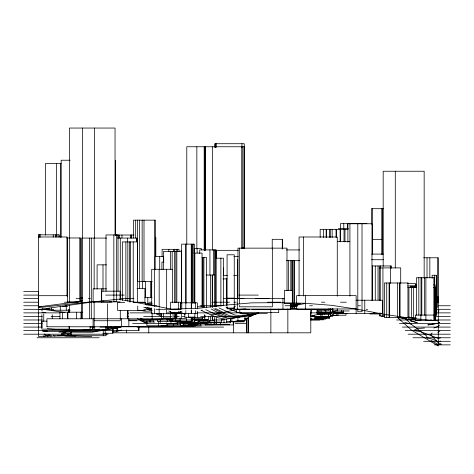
<?xml version="1.0" encoding="UTF-8"?>
<svg xmlns="http://www.w3.org/2000/svg" width="474" height="474" viewBox="0 0 474 474"><rect width="100%" height="100%" fill="white"/><g stroke="black" fill="none" stroke-linecap="round" stroke-linejoin="round"><path stroke-width="0.71" d="M332.552 308.687L332.28 311.827L331.231 314.001L330.337 314.487M311.56 309.475L310.725 315.216M414.483 330.354L414.744 329.714L418.341 328.529L424.526 328.038M248.133 318.167L246.628 318.629M432.187 332.955L430.511 334.52L438.284 342.85L441.122 343.952M438.284 311.596L438.894 310.974M439.588 325.093L438.284 326.296L433.846 328.061M228.456 308.361L230.909 309.593L232.627 308.278M233.777 307.395L235.501 306.08M42.636 331.332L91.672 331.599L106.804 329.489L111.153 326.331M439.925 331.042L437.887 332.345M439.439 322.367L438.284 323.173L427.951 324.963M439.445 322.48L438.284 323.28L427.909 324.939M41.73 310.452L43.484 309.326L65.009 312.556M58.871 332.096L91.672 332.25L114.809 328.47L119.679 326.936M38.424 307.312L39.46 306.743L81.196 301.298M248.85 317.094L253.306 314.825L258.869 312.964M118.334 330.805L119.602 330.319M122.47 326.278L118.334 327.812L114.809 328.47M121.676 330.052L116.865 331.367M290.094 305.647L298.922 303.55M290.396 305.943L300.623 303.567M65.922 332.227L61.276 333.364L70.436 333.5M253.282 315.287L247.529 316.768M336.398 310.748L330.218 312.265M440.779 341.108L438.284 341.742L432.063 339.094L426.446 337.636M290.432 305.534L294.674 305.505L304.687 303.603M290.455 304.409L294.407 303.508M246.96 316.899C245.923 315.329 243.109 317.355 241.61 316.875C234.796 317.9 228.118 318.878 221.352 319.754M251.647 314.144L243.814 315.915L234.802 315.062L219.047 307.999M311.898 318.765L310.511 319.079L325.911 319.067L325.911 317.604M257.477 313.018L251.392 314.351L241.894 313.747L238.428 312.514M440.441 337.926L438.284 338.4L420.385 331.557L415.473 330.953M201.071 310.286L210.977 314.937L236.455 309.688L245.858 308.835M252.808 313.889L257.578 313.403M201.154 310.369L202.256 310.138M48.609 335.859L47.282 336.125L44.26 334.004M310.529 315.915L320.999 313.972M115.632 327.984L106.804 329.489M210.231 322.533L181.69 325.78M38.477 306.915L39.46 306.737M180.79 312.905L176.097 313.741L172.293 312.597M174.515 318.25L171.381 318.753L170.107 318.155M51.69 335.829L50.363 336.03L48.911 335.071L45.996 335.242M194.927 323.061L198.322 323.452L202.197 322.995M203.589 322.782L208.347 322.065M118.334 326.633L107.32 328.204M38.347 309.605L91.672 302.122L118.334 299.159L171.659 309.113L198.322 308.331L224.984 305.185L251.647 302.85L278.309 302.661L304.972 303.259L331.634 305.327L358.297 309.409L384.959 314.44L411.622 318.362L438.284 320.934M38.382 307.644L91.672 301.725L103.847 301.043M99.493 329.163C82.186 331.089 64.571 330.159 47.228 328.701M185.956 325.863L181.625 326.272M211.523 322.539C198.292 324.986 184.896 323.778 171.772 321.218L165.136 318.261M200.111 323.315L207.191 322.563M245.568 318.564L247.061 318.404M202.25 323.422L193.102 323.689L174.918 321.111M257.098 313.871L249.253 314.653L239.524 316.798L229.801 315.826L220.078 311.993L213.703 308.681M174.527 326.367L170.569 326.533L161.071 325.431M48.911 335.071L50.155 334.982M255.634 314.309C245.289 314.612 235.057 319.683 224.943 315.411L217.53 312.325L211.179 309.001M55.499 335.835L54.131 335.918L53.141 335.171M56.868 335.752L58.231 335.675M290.615 306.743L297.228 306.405M290.461 306.305L296.813 306.044M172.963 320.554L168.608 318.836L144.997 319.618L140.174 318.724M205.675 322.462L203.15 322.095M179.486 326.349L170.569 326.533M244.466 318.332L247.754 318.226M441.187 344.491L438.284 344.562L430.848 340.32M294.674 305.505L297.619 305.446M244.27 146.756L186.786 146.756L186.786 244.276M70.17 160.224L61.164 160.224L61.164 237.184M61.134 163.358L45.575 163.358L45.575 235.128M383.543 208.69L371.355 208.69L371.355 224.22M366.894 223.669L340.48 223.669L340.48 228.823M338.335 228.669L348.449 228.669M348.106 229.333L320.169 229.333L320.169 237.433M39.443 234.826L59.44 234.826L59.44 237.03M115.324 235.027L134.089 235.027M66.638 237.978L80.527 237.978L80.527 301.968M106.703 238.084L81.901 238.084L81.901 318.528M117.439 238.084L136.915 238.084L136.915 241.776M372.617 239.34L382.702 239.34M337.269 241.645L349.913 241.645M242.51 247.701L244.27 247.701M194.21 248.589L201.385 248.589L201.385 250.059M286.32 249.928L299.692 249.928M238.386 250.331L216.233 250.331L216.233 258.478M180.961 250.722L181.406 250.722M193.907 253.092L202.054 253.092L202.054 306.785M371.675 254.076L383.342 254.076M233.972 256.535L238.345 256.535M201.942 257.412L206.528 257.412L206.528 307.65M423.703 257.785L438.053 257.785L438.053 302.222M215.759 258.188L223.479 258.188L223.479 305.262M371.551 259.728L383.43 259.728M286.32 260.67L299.568 260.67M163.933 262.075L161.924 262.075L161.924 269.463M106.49 264.848L97.099 264.848L97.099 289.004M372.037 265.967L391.542 265.967L391.542 268.183M206.226 275.074L214.609 275.074L214.609 306.506M223.124 275.584L227.419 275.584M233.658 275.584L237.889 275.584M222.987 278.896L227.052 278.896M137.288 281.657L152.243 281.657M407.575 283.452L415.467 283.452L415.467 286.361M415.141 284.892L416.492 284.892M433.686 284.892L435.12 284.892L435.12 319.535L434.978 287.54M407.646 285.958L416.741 285.958M434.22 287.244L435.653 287.244L435.653 318.51M407.8 287.386L416.652 287.386M433.669 287.54L435.12 287.54M434.409 287.605L434.936 287.605M433.811 287.7L434.842 287.7L434.842 319.695L434.747 287.7M137.063 288.423L144.908 288.423L144.908 302.963M106.49 288.844L93.117 288.844L93.117 302.175L112.065 302.175M23.7 291.54L38.513 291.54M23.7 295.095L38.513 295.095M105.589 295.095L124.289 295.095M238.902 295.095L258.33 295.095M38.554 295.687L67.592 295.687L67.592 302.797M436.56 296.469L437.893 296.469L437.893 302.868M144.878 297.654L152.041 297.654M80.402 298.028L82.559 298.028M227.082 298.146L234.257 298.146M233.878 298.49L284.311 298.49M23.7 298.65L38.513 298.65M76.089 298.65L81.919 298.65M88.354 298.65L90.356 298.65M119.969 298.65L133.988 298.65M223.669 298.65L243.843 298.65M255.356 298.65L268.995 298.65M356.128 300.214L382.364 300.214L382.364 313.545L337.648 313.527M80.527 300.694L82.559 300.694M109.553 301.606L111.698 301.606M113.843 301.606L116.669 301.606L116.669 234.95M101.685 301.837L120.112 301.837M67.409 301.968L78.346 301.968M23.7 302.205L38.513 302.205M64.411 302.205L78.506 302.205M133.544 302.205L143.681 302.205M148.866 302.205L151.828 302.205M211.819 302.205L229.594 302.205M234.038 302.205L236.259 302.205M267.626 302.205L280.804 302.205M321.431 302.205L324.85 302.205M340.498 302.205L346.316 302.205M124.775 302.406L117.57 302.406L117.57 310.405L145.423 310.405M134.142 302.406L145.423 302.406L145.423 304.586M144.92 303.591L152.166 303.591M148.386 304.267L152.024 304.267M146.371 304.93L151.988 304.93M23.7 305.76L38.513 305.76M65.471 305.76L66.656 305.76M152.101 305.76L157.013 305.76M199.969 305.76L222.188 305.76M285.052 305.76L296.037 305.76M309.581 305.76L312.443 305.76M358.403 305.76L360.536 305.76M438.45 305.76L450.3 305.76M41.457 306.352L38.554 306.352L38.56 236.982L66.988 236.982L66.988 295.977M62.337 306.305L67.592 306.352M197.457 306.796L204.768 306.796M437.893 307.134L437.253 307.134L437.253 296.469M227.087 308.106L234.257 308.106M290.147 308.586L296.76 308.586M290.171 308.663L297.109 308.663M356.128 308.971L296.611 308.971L296.611 304.764M233.184 309.155L290.455 309.155L290.455 303.467M23.7 309.315L53.692 309.315M143.681 309.315L151.609 309.315M155.934 309.315L179.972 309.315M236.005 309.315L249.614 309.315M251.771 309.315L332.985 309.315M366.195 309.315L367.646 309.315M436.969 309.315L450.3 309.315M270.778 309.581L278.718 309.581M317.136 309.658L328.956 309.658M70.235 310.221L51.459 310.221L51.459 308.017M317.076 310.802L328.944 310.802L328.915 308.621M349.214 310.968L332.896 310.968L332.896 308.752M317.011 312.135L330.301 312.135L330.301 308.497M334.608 312.182L343.555 312.182M82.423 312.206L59.943 312.206L59.943 318.753M333.785 312.467L343.555 312.467M334.425 312.65L343.152 312.65M23.7 312.87L59.991 312.87M130.024 312.87L152.118 312.87M167.429 312.87L180.713 312.87M197.006 312.87L241.687 312.87M310.808 312.87L342.435 312.87M373.465 312.87L374.756 312.87M435.547 312.87L450.3 312.87M180.345 312.887L170.593 312.887L170.593 311.465M333.862 312.959L343.152 312.959M197.38 313.462L180.754 313.462L180.754 311.329M241.118 313.385L267.383 313.385M333.104 313.616L347.057 313.616M172.619 313.729L151.704 313.729L151.704 307.904M369.839 313.96L379.372 313.96M317.053 314.392L330.153 314.392L330.153 311.483M434.427 315.062L415.366 315.062L415.366 320.394L434.427 320.394L434.385 277.734L416.379 277.734L416.379 315.246M330.307 315.246L345.961 315.246L345.961 313.764M435.091 315.251L436.264 315.251L436.264 275.258M330.455 315.346L336.925 315.346M384.977 315.891L379.319 315.891L379.319 312.941M23.7 316.425L42.216 316.425M51.103 316.425L59.991 316.425M126.996 316.425L128.424 316.425M143.681 316.425L171.825 316.425M174.047 316.425L179.231 316.425M182.194 316.425L185.156 316.425M200.709 316.425L241.444 316.425M310.494 316.425L332.861 316.425M381.22 316.425L383.644 316.425M434.16 316.425L450.3 316.425M188.385 317.082L194.867 317.082M314.967 317.183L329.56 317.183M314.932 317.598L329.519 317.598M314.937 317.799L329.519 317.799L329.495 316.117M398.379 317.953L407.219 317.953M314.221 318.232L329.4 318.22L329.471 316.318M185.642 318.368L161.539 318.368L161.539 313.278M193.984 318.735L202.345 318.735M128.75 318.806L162.618 318.806M434.948 319.239L435.47 319.239L435.47 287.244M415.799 319.381L406.668 319.381L406.668 317.201M434.409 319.6L434.936 319.6L434.948 287.244M310.725 319.802L323.754 319.802M23.7 319.98L42.216 319.98M128.727 319.98L208.039 319.98M212.453 319.98L222.999 319.98M244.685 319.98L246.8 319.98M310.612 319.98L319.654 319.98M396.614 319.98L419.674 319.98M430.481 319.98L431.927 319.98M434.089 319.98L450.3 319.98M214.609 320.4L198.209 320.4L198.209 318.937M237.693 320.489L244.975 320.489L244.975 316.786M94.136 320.738L120.295 320.738L120.295 310.411M128.91 320.738L136.915 320.738M152.687 320.928L140.849 320.928L140.849 318.747M235.815 320.91L237.889 320.91M46.973 321.141L41.813 321.141L41.813 329.14L69.074 329.14L69.074 326.231M237.45 321.165L244.406 321.165M172.21 321.514L157.451 321.514L157.451 320.057M226.578 321.556L230.53 321.556L230.53 318.611M229.837 321.739L237.948 321.739L237.889 317.254M232.971 321.84L244.27 321.84M199.72 321.876L209.935 321.876L209.935 320.406M154.874 322.006L143.735 322.006L143.735 320.548M182.289 321.964L194.541 321.964L194.541 320.513M207.719 322.178L220.878 322.178M187.271 322.61L198.162 322.61L198.162 321.153M203.429 322.83L230.554 322.753L230.554 318.084M192.699 323.149L203.927 323.149M177.317 323.434L160.141 323.434L160.141 321.431M23.7 323.535L42.216 323.535M132.572 323.535L202.339 323.535M235.098 323.535L246.628 323.535M399.499 323.535L450.3 323.535M213.78 324.103L216.553 324.103L216.553 322.634M205.183 324.696L229.73 324.696M205.189 324.791L214.118 324.755L214.118 322.551M188.231 324.844L197.095 324.897M182.952 324.98L185.915 324.98M193.108 324.939L233.249 324.921L233.249 321.959M182.911 325.034L188.824 325.034L188.824 323.612M187.076 325.911L201.385 325.911M183.634 325.934L195.472 325.934M182.52 326.094L193.777 326.094M167.144 326.272L177.951 326.272M114.471 326.491L144.908 326.491M169.23 326.473L182.099 326.473M159.762 326.657L170.83 326.645M172.732 326.645L182.443 326.657M46.92 326.764L172.98 326.764M23.7 327.09L42.216 327.09M90.356 327.09L94.059 327.09M99.984 327.09L121.119 327.09M137.016 327.09L223.669 327.09M402.379 327.09L450.3 327.09M59.132 329.43L90.107 329.43L90.107 326.503M83.412 329.471L107.77 329.471L107.77 326.545M23.7 330.645L139.036 330.609L139.036 326.213M405.264 330.645L450.3 330.645M112.522 331.764L116.882 331.764L116.882 328.061M112.421 332.819L310.796 332.819L310.796 309.504M102.852 333.287L112.877 333.287L112.877 328.843M23.7 334.2L108.131 334.2M408.144 334.2L450.3 334.2M57.787 335.728L106.046 335.728L106.046 332.884M43.14 336.001L45.474 336.001M64.891 336.042L75.899 336.042M37.031 337.755L99.244 337.755M412.973 337.755L450.3 337.755M423.638 341.31L450.3 341.31M434.303 344.865L450.3 344.865M290.236 303.923L297.666 304.071M91.672 336.564L65.009 335.734L38.347 336.404L38.347 291.433M41.789 312.182L45.877 312.479M47.519 331.166L42.583 330.704M416.45 318.03L408.57 317.147L414.993 318.522M246.664 319.535L245.111 319.346M225.12 319.067L217.542 317.669L210.977 314.937M226.726 316.97L224.688 316.691L216.914 313.699M180.606 321.153L182.751 321.437M184.185 321.627L187.763 322.107M191.348 322.587L193.493 322.871M151.733 309.042L150.477 308.384L143.723 307.247M65.145 335.213L61.519 334.484M138.734 310.192L144.997 311.193L151.17 311.057L145.234 307.596M147.521 323.108L144.997 322.622L137.324 318.629M46.387 308.337L49.859 308.935M199.702 321.455L195.484 320.388L189.878 317.367M401.798 317.888L405.732 318.812M417.547 322.753L410.371 320.72M401.093 317.764L407.237 319.529M416.308 322.51L410.46 320.868M427.554 338.312L426.44 335.764L411.236 324.216L404.577 322.332M173.022 319.251L171.381 318.753M236.348 311.779L230.909 309.593M223.248 312.366L215.386 308.467M42.263 308.764L43.484 309.326M160.562 313.681L161.835 314.28M205.858 309.682L212.625 312.97C219.924 316.294 228.071 319.79 236.206 317.527C241.088 317.065 246.901 314.173 251.593 315.992M168.768 310.968L171.078 312.117M157.812 313.474L161.622 315.364M167.334 318.202L168.608 318.836M226.003 307.134L227.23 307.75M156.064 313.67L161.895 316.62M179.705 311.211L180.914 311.939M152.089 310.298L147.39 307.377M127.269 312.532L128.525 313.308M182.739 313.071L185.198 314.7M149.719 307.768L150.465 308.384M404.565 317.77L411.236 324.216M397.473 317.462L411.622 330.206L438.284 345.949L438.284 301.938M438.284 309.806L438.888 310.82M437.982 257.785L437.982 302.222M436.412 315.251L436.412 275.258L432.14 275.258L432.14 278.22M435.328 287.244L435.328 319.239M434.51 275.258L434.51 284.886M434.237 277.734L434.196 320.394M434.006 277.734L434.006 320.394M429.835 257.785L429.835 277.782M427.015 257.785L427.015 277.782M425.889 277.734L425.889 320.394M424.461 277.734L424.461 315.246M424.159 278.279L424.159 171.244L383.176 171.244L383.176 266.471M421.807 277.734L421.807 315.246M421.007 277.734L421.007 315.246M420.876 315.062L420.876 320.394M418.82 277.734L418.82 315.246M415.591 285.958L415.591 287.416M414.152 285.958L414.152 287.416M413.903 285.958L413.903 287.416M413.66 287.386L413.66 319.381M412.457 285.958L412.457 287.416M411.61 285.958L411.61 287.416M411.385 287.386L411.385 317.201M410.662 285.958L410.662 287.416M408.926 287.386L408.926 319.381M400.708 283.405L400.708 267.899L379.319 267.899L379.319 300.386M400.086 282.984L400.086 317.645M399.499 282.984L399.499 317.645M397.615 282.984L397.615 317.645M395.286 171.244L395.286 267.946M390.333 265.967L390.416 283.405M389.551 282.984L389.551 317.645M389.101 282.984L389.101 317.645M386.743 282.984L386.743 317.645M382.933 267.899L382.933 315.891M382.702 208.69L382.702 254.544M381.766 208.69L381.766 254.544M380.551 265.967L380.551 268.183M380.278 267.899L380.278 300.386M380.278 312.941L380.278 315.891M379.881 265.967L379.881 268.183M378.027 265.967L378.027 299.935M375.278 265.967L375.278 299.935M372.617 208.69L372.617 254.544M372.57 265.967L372.57 299.935M371.977 300.64L371.977 223.746L347.904 223.746L347.904 242.226M364.767 300.214L364.767 313.545M362.018 223.746L362.018 311.732L357.799 311.732L357.799 223.746M356.128 313.545L356.128 295.64L296.611 295.64L296.611 303.36M349.913 223.746L349.913 296.214M347.643 223.669L347.643 228.823M344.971 229.333L344.971 241.847M344.035 229.333L344.023 241.847M343.774 223.669L343.774 228.823M343.158 310.583L343.158 313.545M340.415 229.333L340.415 241.847M340.107 229.333L340.107 241.847M338.057 313.764L338.057 315.246M337.269 296.214L337.269 236.994L299.076 236.994L299.076 295.989M337.269 308.752L337.269 310.968M336.836 313.764L336.836 315.246M336.368 229.333L336.368 237.433M336.048 229.333L336.048 237.433M333.838 311.045L333.838 312.467M333.305 313.764L333.305 315.246M332.393 313.877L332.393 315.346M332.15 229.333L332.15 237.433M330.301 229.333L330.301 237.433M330.348 312.455L330.366 316.721L312.656 316.679L312.656 315.198M330.277 309.226L330.224 313.468L316.958 313.468L317.011 312.016M329.471 229.333L329.471 237.433M329.223 316.762L329.276 318.232M328.523 313.717L328.541 316.679M328.429 313.877L328.429 316.721M326.545 229.333L326.545 237.433M326.159 229.333L326.159 237.433M325.899 310.677L325.851 313.468M325.022 309.35L325.004 310.802M324.352 312.935L324.346 314.392M323.606 229.333L323.606 237.433M322.681 312.935L322.687 314.392M322.042 313.717L322.036 316.679M321.064 310.677L321.011 313.468M320.791 313.717L320.774 316.679M318.961 310.677L318.961 312.135M318.895 312.016L318.895 313.468M317.136 309.35L317.076 312.135M314.167 315.198L314.167 316.679M313.154 315.198L313.154 316.679M305.339 295.64L305.339 308.971M303.473 236.994L303.473 295.989M294.378 260.67L294.378 302.756M294.378 306.447L294.378 308.663M293.868 260.67L293.868 302.756M293.868 306.447L293.868 308.663M292.428 260.67L292.428 302.756M292.428 306.447L292.428 308.663M291.889 260.67L291.889 290.201M291.889 307.188L291.889 308.663M290.817 260.67L290.817 290.201M290.817 307.188L290.817 308.663M288.346 260.67L288.346 290.201M287.848 308.775L287.848 332.819M286.995 290.675L286.995 248.145L237.966 248.145L237.966 298.738M282.948 298.49L282.948 309.155M282.356 248.939L282.356 239.311L272.23 239.311L272.23 248.939M282.285 239.311L282.285 248.939M278.718 309.007L278.718 312.639L236.573 312.639L236.573 310.458M272.343 248.145L272.343 306.802L239.56 306.802L239.56 305.339M270.873 312.419L270.873 332.819M270.778 309.007L270.778 312.639M248.287 317.521L248.287 332.819M247.997 317.521L248.003 332.819M244.27 248.708L244.27 143.717L214.929 143.717L214.929 147.402M244.14 146.756L244.14 248.708M242.818 146.756L242.818 248.708M241.924 143.717L241.924 147.402M241.74 146.756L241.74 248.708M239.797 309.735L239.797 312.639M239.56 248.145L239.56 303.87M237.444 259.314L237.444 298.567M237.344 298.49L237.344 309.155M233.534 321.887L233.534 332.819M231.851 318.184L231.851 321.739M227.082 305.256L227.087 254.781L234.257 254.781L234.257 308.811L227.082 308.811L227.087 306.625M226.578 278.896L226.578 305.375M226.56 319.275L226.56 322.83M224.012 319.275L224.012 322.83M223.402 267.976L223.402 275.341M221.66 319.435L221.66 322.279L199.643 322.279L199.72 320.406M220.878 258.188L220.878 305.997M220.41 322.699L220.41 324.921M216.274 318.013L216.274 322.279M216.185 143.717L216.185 147.402M216.191 306.447L216.191 249.887L199.72 249.887L199.72 253.56M215.735 143.717L215.735 147.402M215.587 249.887L215.587 306.447M215.386 143.717L215.386 147.402M215.083 143.717L215.083 147.402M214.609 317.473L214.574 322.279M214.432 249.887L214.432 274.861M213.531 249.887L213.531 274.861M212.607 275.074L212.607 307.241M212.607 317.473L212.607 320.4M212.518 146.756L212.518 250.183M212.233 275.074L212.233 307.241M212.233 316.745L212.233 320.4M210.983 322.658L210.983 324.791M210.432 275.074L210.432 307.241M210.432 316.745L210.432 320.4M209.935 249.887L209.935 274.861M208.714 316.614L208.714 319.458L192.231 319.458L192.231 317.325M205.68 323.369L205.68 324.791M205.532 146.756L205.532 250.183M205.556 322.806L205.556 324.939M205.331 146.756L205.331 250.183M204.851 315.192L204.851 319.458M204.703 146.756L204.703 250.183M204.768 314.618L204.768 317.462L184.771 317.462L184.771 313.196M204.608 318.937L204.608 320.4M204.466 146.756L204.466 250.183M204.181 146.756L204.181 250.183M203.903 257.412L203.903 306.909M202.985 257.412L202.985 306.909M202.345 257.412L202.345 306.909M202.345 317.254L202.345 319.458M200.686 323.517L200.686 324.939M198.624 321.692L198.624 323.149M197.457 308.93L197.38 302.797L180.754 302.797L180.754 309.196M197.38 311.329L197.457 317.462M197.125 248.589L197.125 253.003M196.852 146.756L196.852 248.708M195.407 302.797L195.407 308.485M195.407 310.618L195.407 313.462M194.867 253.092L194.867 303.111M194.867 313.196L194.867 317.462M194.802 321.153L194.802 322.61M194.393 303.141L194.393 244.14L181.666 244.14L181.666 303.141M194.251 248.589L194.251 253.003M193.984 317.254L193.984 319.458M193.161 244.14L193.161 303.141M193.191 323.392L193.191 324.844M192.485 244.14L192.485 303.141M192.308 319.132L192.308 321.265L172.779 321.265L172.779 318.421M191.419 244.14L191.419 309.042M191.419 310.517L191.419 313.462M191.253 244.14L191.253 309.042M191.253 310.517L191.253 313.462M191.223 317.983L191.223 320.945M189.624 323.392L189.624 324.844M188.385 313.196L188.385 317.462M186.59 316.999L186.59 321.265M186.021 244.14L186.021 303.141M185.814 244.14L185.814 309.042M185.814 310.517L185.814 313.462M183.61 322.901L183.61 325.034M183.474 322.841L183.474 325.751L146.875 325.751L146.875 321.39M181.773 302.797L181.773 309.196M181.773 311.329L181.773 313.462M181.4 303.407L181.4 251.404L163.506 251.404L163.506 269.718M181.293 313.278L181.293 318.368M180.464 322.841L180.464 325.751M180.345 309.332L180.345 302.222L170.593 302.222L170.593 309.332M180.298 322.824L180.298 324.275L166.599 324.275L166.599 322.824M180.12 317.983L180.12 320.945L175.19 320.945L175.19 317.983M179.042 251.534L179.042 249.324L162.09 249.324L162.09 256.689M178.331 302.222L178.331 309.332M178.331 311.465L178.331 312.887M177.377 249.324L177.377 251.534M177.288 322.095L177.288 324.275M176.832 251.404L176.832 302.679M176.832 313.664L176.832 318.06L174.61 318.06L174.61 313.664M176.221 249.324L176.221 251.534M175.848 314.007L175.848 318.368M175.83 251.404L175.83 302.679M175.83 313.664L175.83 318.06M174.633 249.324L174.61 302.679M173.496 249.324L173.496 251.534M173.514 324.299L173.514 325.751M173.057 313.278L173.057 318.368M172.619 302.803L172.619 269.291L151.704 269.291L151.704 305.718M172.181 251.404L172.181 269.718M170.984 321.431L170.984 323.434M170.616 251.404L170.616 269.718M170.616 313.664L170.616 318.06L163.506 318.06L163.506 313.664M168.833 249.324L168.833 251.534M167.221 319.334L167.221 321.514M167.239 324.299L167.239 325.751M166.664 269.291L166.664 308.633M166.664 310.091L166.664 313.729M163.684 262.353L163.684 256.452L155.188 256.452L155.188 269.724M160.336 320.057L160.336 321.514M159.708 256.452L159.708 269.724M159.175 269.291L159.175 307.176M159.175 308.633L159.175 313.729M158.346 321.39L158.346 325.751M155.828 237.255L155.828 256.398M155.513 256.446L155.513 220.155L133.555 220.155L133.555 237.93M154.483 220.155L154.435 306.447M154.435 308.633L154.435 313.729M153.422 320.548L153.422 322.006M152.136 313.829L152.136 318.806M151.443 281.657L151.443 297.755M150.685 281.657L150.685 297.755M150.643 320.548L150.643 322.006M149.908 320.548L149.908 322.006M149.82 319.476L149.82 320.928M148.771 326.26L148.771 332.819M148.238 303.591L148.238 305.043M147.805 297.654L147.805 303.538M145.595 281.657L145.595 297.755M144.013 220.155L144.013 281.627M142.609 281.657L142.609 288.239M142.147 220.155L142.147 281.627M139.475 220.155L139.409 288.239M138.532 326.213L138.532 330.609M137.744 306.044L137.744 310.405M137.478 302.708L137.478 241.912L122.328 241.912L122.328 300.51M137.365 220.155L137.365 281.627M136.826 238.084L136.826 241.776M135.671 220.155L135.671 237.93M133.23 241.912L133.23 301.974M131.707 235.027L131.707 237.966M131.262 235.027L131.262 237.966M130.374 235.027L130.374 237.966M130.397 241.912L130.397 301.974M129.526 241.912L129.526 301.974M128.851 326.764L128.851 318.765L46.92 318.765L46.962 326.764M128.051 310.985L128.051 318.806M127.826 241.912L127.826 301.239M127.37 238.084L127.37 241.776M127.37 310.411L127.37 318.528M126.357 329.904L126.357 332.819M125.871 241.912L125.871 300.51M121.972 235.027L121.972 237.966M121.628 318.765L121.628 326.764M120.295 238.084L120.295 300.078M120.112 299.704L120.112 291.172L101.685 291.172L101.685 301.126M119.626 235.027L119.626 237.966M118.174 235.027L118.174 237.966M118.026 291.237L118.026 234.95L105.986 234.95L105.986 291.237M117.665 327.676L117.665 330.609M115.65 160.224L115.65 235.702M115.046 235.104L115.046 128.051L69.459 128.051L69.459 238.061M113.843 234.95L113.884 301.837M113.043 328.802L113.043 331.764M107.438 303.769L107.438 326.764M106.336 326.545L106.336 329.471M105.666 326.545L105.666 329.471M105.181 330.325L105.181 333.287M103.279 330.544L103.279 335.728M103 264.848L103 291.196M101.513 288.844L101.513 302.175M94.723 326.545L94.723 329.471M94.616 128.051L94.616 238.061M94.136 238.084L94.136 289.01M94.136 302.288L94.136 326.764M93.076 318.765L93.076 326.764M92.951 326.545L92.951 329.471M92.797 326.545L92.797 329.471M91.298 238.084L91.298 318.528M89.444 238.084L89.444 318.528M82.387 128.051L82.387 238.061M82.115 238.084L82.085 318.528M80.977 312.206L80.977 318.753M79.792 237.978L79.792 301.968M76.664 312.206L76.664 318.753M71.219 332.173L71.219 335.728M70.436 332.766L70.436 335.728M69.66 237.978L69.66 301.968M69.423 305.078L69.459 312.627M69.382 326.503L69.382 329.43M68.896 334.247L68.896 335.728M68.878 309.664L68.878 312.627M68.369 309.664L68.369 312.627M67.895 312.206L67.895 318.753M67.504 312.206L67.504 318.753M67.409 237.978L67.409 296.084M67.361 334.247L67.361 335.728M66.271 305.813L66.271 310.221M62.609 312.206L62.609 318.753M60.684 163.358L60.684 237.35M60.287 306.548L60.287 310.221M58.089 234.826L58.089 237.03M56.436 163.358L56.436 235.128M56.27 234.826L56.27 237.03M55.517 234.826L55.517 237.03M53.23 234.826L53.23 237.03M52.253 314.724L52.253 318.492M43.762 313.984L43.762 321.431M41.896 314.724L41.896 327.315M40.077 237.367L40.077 234.423L38.868 234.423L38.868 237.367M38.933 234.423L38.933 237.367M407.942 282.984L384.438 282.984L384.438 317.645L407.942 317.645L407.942 282.984M292.31 290.319L284.418 290.319L284.418 303.65L292.31 303.65L292.31 290.319M341.345 312.467L341.345 310.713L341.339 312.467M246.664 332.819L246.664 318.978L246.622 332.819"/></g></svg>
